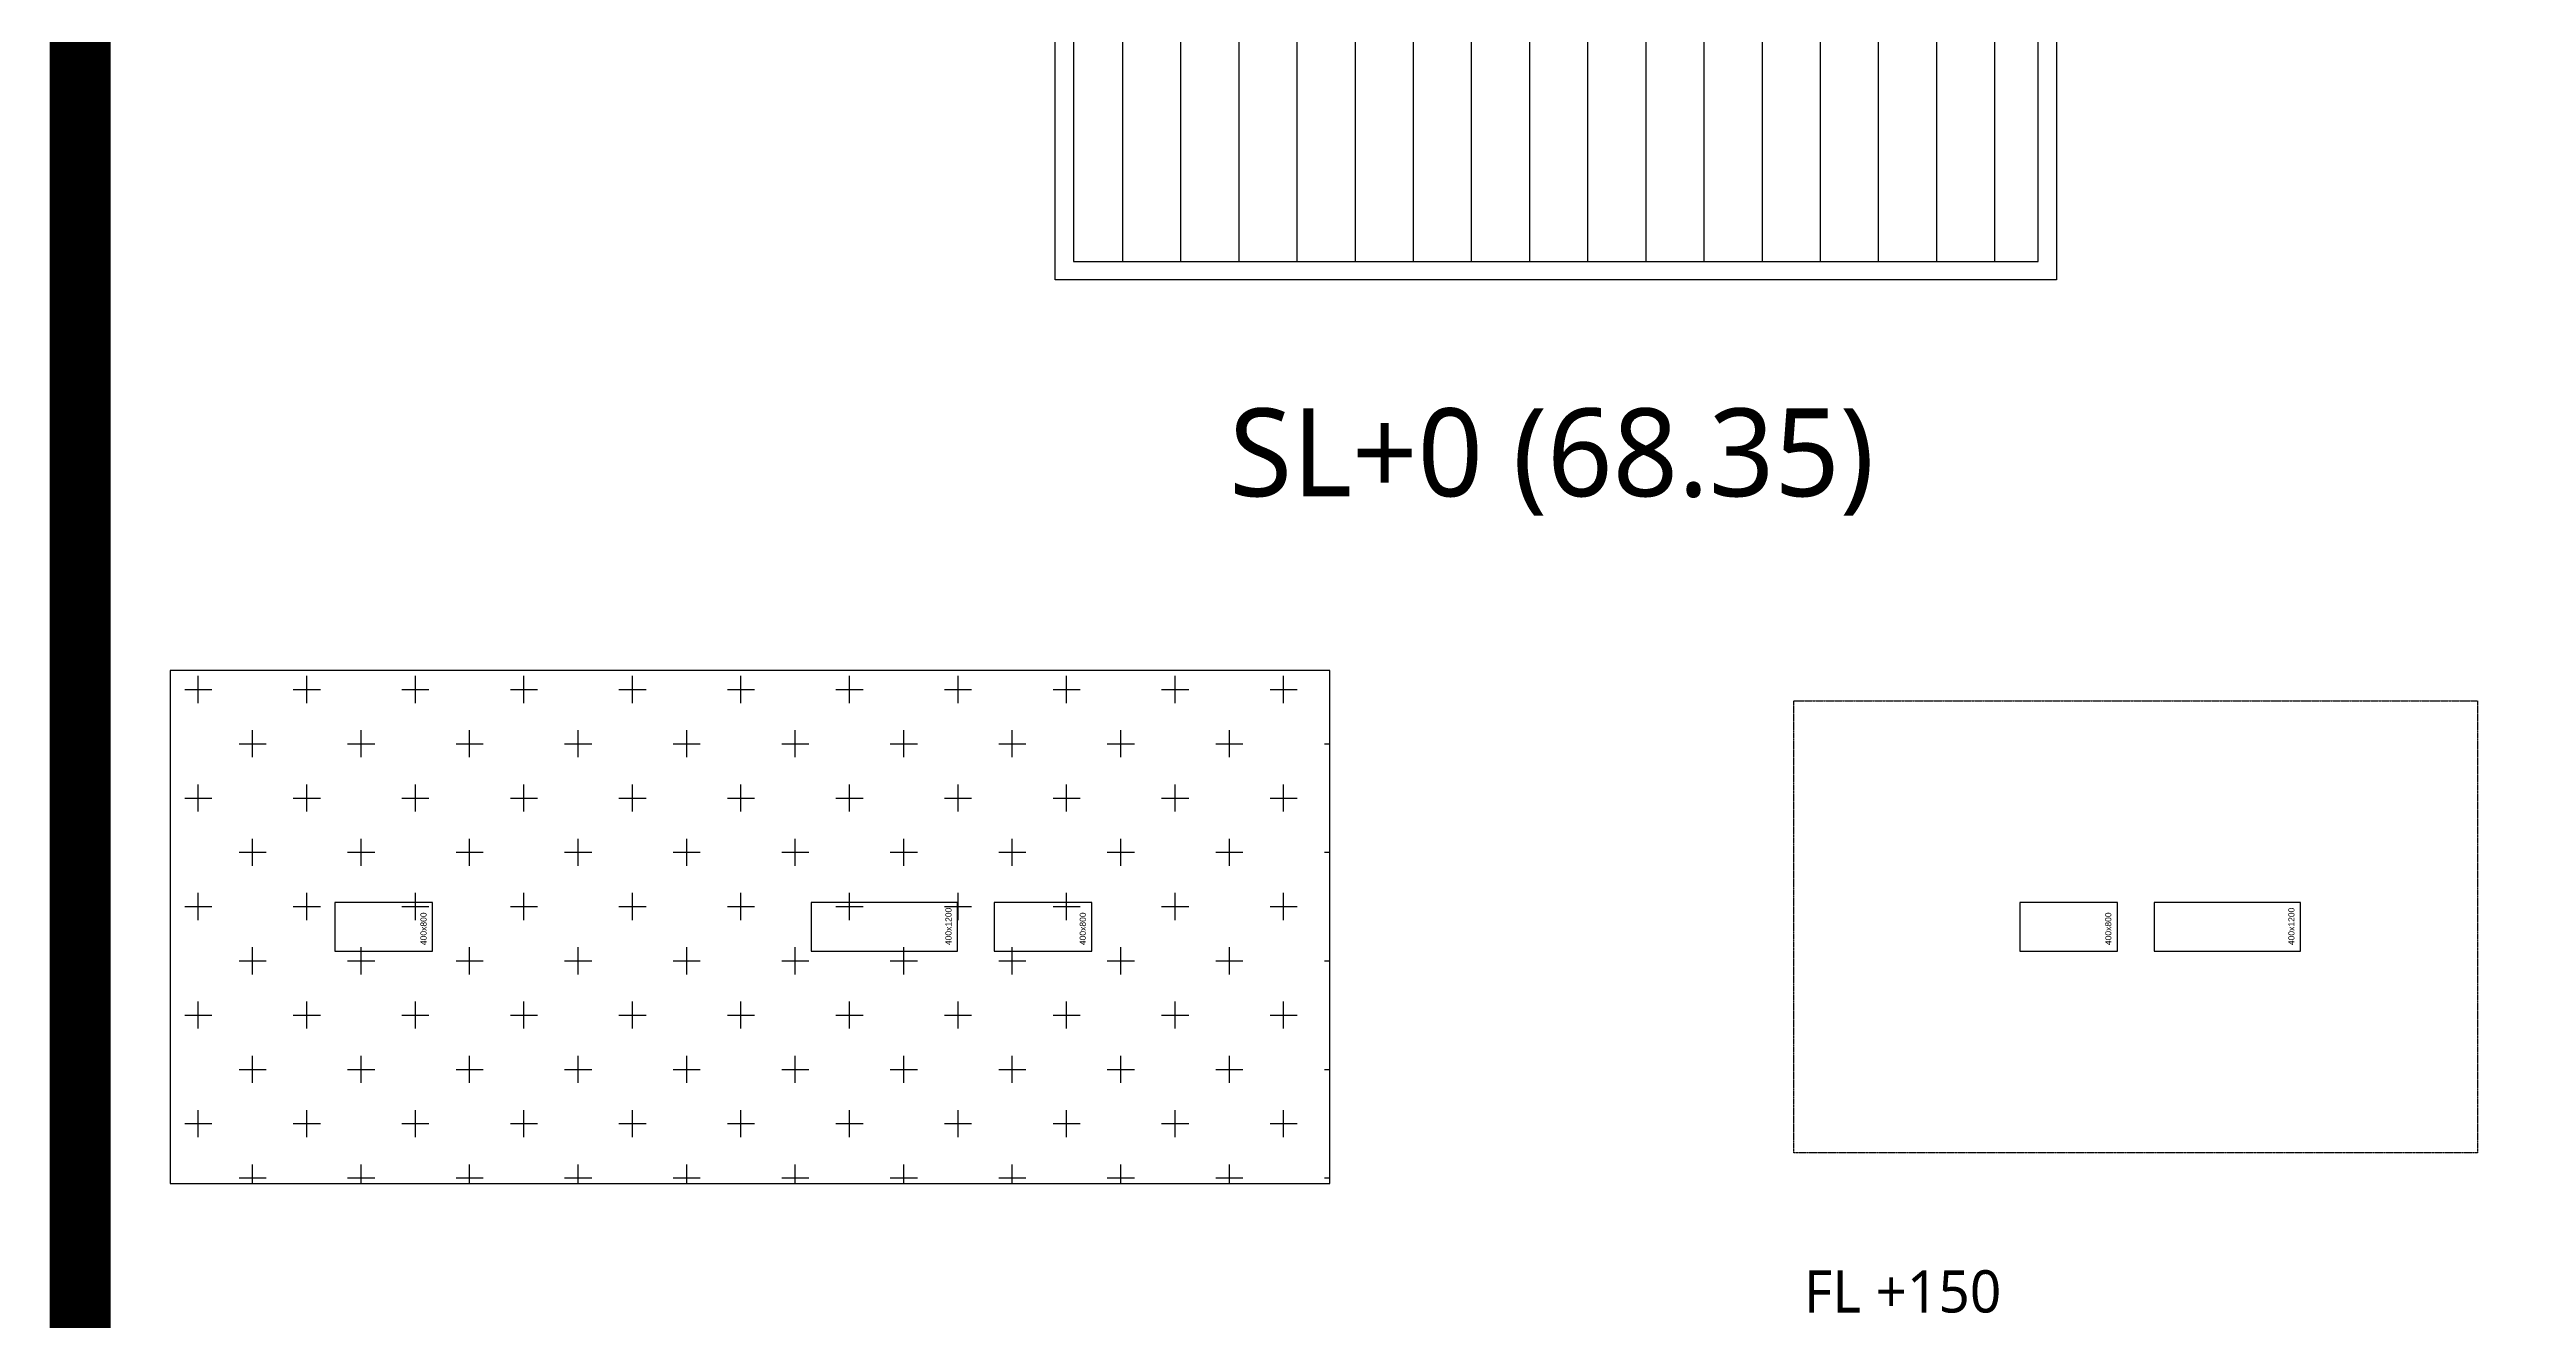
# Model space of a CAD drawing. Header units: millimetres. Extents: x 91591 to 1353697, y 75729 to 160586.
# Drawn here: x 741941 to 762229, y 116891 to 127300 of the extents above; entities that cross this region are included whole.
import ezdxf
from ezdxf.enums import TextEntityAlignment as Align

# ---------------------------------------------------------------- set-up
doc = ezdxf.new("R2010")
doc.units = ezdxf.units.MM
doc.linetypes.add('HID', pattern=[2.5, 1.5, -1])
doc.linetypes.add('HIDDEN', pattern=[0.375, 0.25, -0.125])
doc.layers.add('+S_LEVEL_TEXT(NO PLOT)', color=7, linetype='Continuous', plot=False)
doc.layers.add('S_NOPLOT_251', color=251, linetype='Continuous', plot=False)
for name, color, linetype in [('-S_F', 7, 'Continuous'), ('8', 8, 'Continuous'), ('S-FND_OUTLINE_지하주차장 기초', 4, 'HID'), ('S-HAT', 252, 'Continuous'), ('S-HAT_SLAB LEVEL', 7, 'Continuous'), ('S-TEXT-NOTES-TEXT', 3, 'Continuous'), ('XR-지하주차장$0$AA-COL', 2, 'Continuous'), ('기초', 7, 'Continuous')]:
    doc.layers.add(name, color=color, linetype=linetype)
doc.styles.add('XR-지하주차장$0$Standard', font='arial.ttf')
doc.styles.add('맑은 고딕', font='malgun.ttf')

# ---------------------------------------------------------------- blocks, each defined once
blk = doc.blocks.new('zw$D357')
at = {"layer": 'S-HAT', "lineweight": -2}
h = blk.add_hatch(dxfattribs=at)
h.set_pattern_fill('CROSS', color=256, scale=70)
h.set_pattern_definition([(0, (-331308.7, 2641039.9), (444.5, 444.5), [222.25, -666.75]), (90, (-331197.56, 2640928.77), (-444.5, 444.5), [222.25, -666.75])])
h.paths.add_polyline_path([(-55760, -27728), (-46260, -27728), (-46260, -23528), (-55760, -23528)])
at = {"layer": 'S-HAT_SLAB LEVEL', "transparency": 33554559}
h = blk.add_hatch(dxfattribs=at)
h.set_pattern_fill('ANSI31', color=8, scale=150, angle=45)
h.set_pattern_definition([(90, (-331308.57, 62679.2), (-476.25, 0), [])])
h.paths.add_polyline_path([(-48210, 2512), (-48210, -1927), (-48210, -1927), (-48210, -2420), (-48210, -2420), (-48210, -14047), (-48360, -14047), (-48360, -20177), (-40460, -20177), (-40460, -14047), (-40610, -14047), (-40610, -1971), (-47910, 2335), (-47910, 2335), (-47910, 2331), (-47910, 2331), (-46160, 1275), (-46160, 878), (-47229, 878), (-48010, 1115), (-48010, 2394), (-48210, 2512)])
h.paths.add_polyline_path([(-48210, -2327), (-48210, -2420), (-48210, -2420), (-48210, -2327)])
h.paths.add_polyline_path([(-48210, -2327), (-48210, -1927)])
h.paths.add_polyline_path([(-48210, -1927), (-48210, -2327)])
h.paths.add_polyline_path([(-48210, -1927), (-48210, -1927)])
h.paths.add_polyline_path([(-48210, -2327), (-48210, -2327)])
at = {"layer": '-S_F', "linetype": 'HIDDEN', "lineweight": -3}
blk.add_lwpolyline([(-42460, -23777), (-36860, -23777), (-36860, -27477), (-42460, -27477)], close=True, dxfattribs=at)
at = {"layer": 'S-FND_OUTLINE_지하주차장 기초'}
blk.add_lwpolyline([(-55760, -27728), (-46260, -27728), (-46260, -23528), (-55760, -23528)], close=True, dxfattribs=at)
at = {"layer": 'S-HAT', "linetype": 'ByBlock', "lineweight": -2}
blk.add_lwpolyline([(-55760, -23528), (-55760, -27728), (-46260, -27728), (-46260, -23528)], close=True, dxfattribs=at)
at = {"layer": 'S_NOPLOT_251'}
blk.add_lwpolyline([(-40310, -16627), (-40310, -20327), (-48510, -20327), (-48510, -16627), (-48360, -16627), (-48360, -20177), (-40460, -20177), (-40460, -16627)], close=True, dxfattribs=at)
at = {"layer": 'XR-지하주차장$0$AA-COL'}
for points in [[(-53610, -25827), (-53610, -25427), (-54410, -25427), (-54410, -25827)], [(-49310, -25827), (-49310, -25427), (-50510, -25427), (-50510, -25827)], [(-48210, -25827), (-48210, -25427), (-49010, -25427), (-49010, -25827)], [(-39810, -25827), (-39810, -25427), (-40610, -25427), (-40610, -25827)], [(-38310, -25827), (-38310, -25427), (-39510, -25427), (-39510, -25827)]]:
    blk.add_lwpolyline(points, close=True, dxfattribs=at)
at = {"layer": '기초', "color": 6, "linetype": 'HID', "ltscale": 3, "const_width": 500}
blk.add_lwpolyline([(-56498, -55179), (-56498, -13109), (-51183, -13099), (-51183, -15035), (-51183, -15035), (-51183, -15047), (-37285, -15025), (-37298, -6685), (-14910, -6684), (-14910, -24464), (-14910, -24464), (-14910, -24477), (-13109, -24477), (-13109, -55179)], close=True, dxfattribs=at)
at = {"layer": '+S_LEVEL_TEXT(NO PLOT)', "color": 252, "style": '맑은 고딕'}
blk.add_text('FL +150', height=345.8, dxfattribs=at).set_placement((-41570, -28786), align=Align.CENTER)
at = {"layer": 'Defpoints', "style": 'XR-지하주차장$0$Standard'}
for s, p in [('400x800', (-53660, -25777)), ('400x1200', (-49360, -25777)), ('400x800', (-48260, -25777)), ('400x800', (-39860, -25777)), ('400x1200', (-38360, -25777))]:
    blk.add_text(s, height=50, rotation=90, dxfattribs=at).set_placement(p)
at = {"layer": 'S-TEXT-NOTES-TEXT', "color": 3, "style": '맑은 고딕'}
blk.add_text('SL+0 (68.35)', height=720, dxfattribs=at).set_placement((-44444, -22101), align=Align.CENTER)

msp = doc.modelspace()

# ---------------------------------------------------------------- block references
at = {"layer": '8'}
msp.add_blockref('zw$D357', (798689, 145741.8), dxfattribs=at)

doc.saveas('drawing.dxf')
